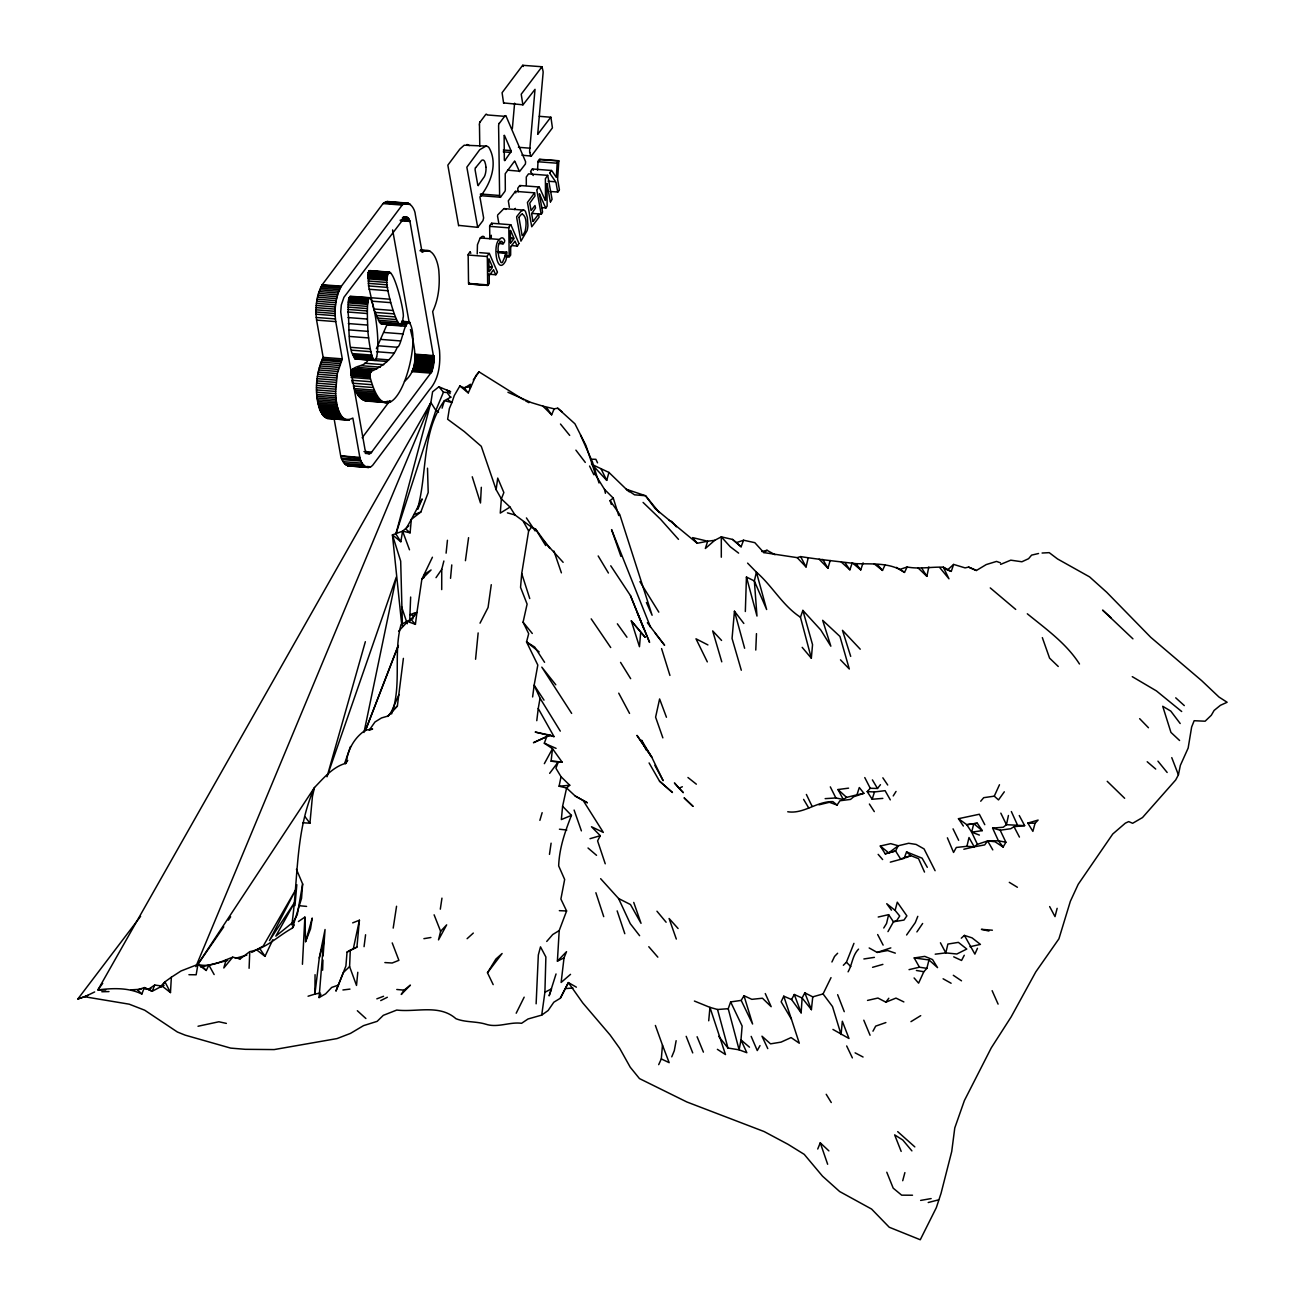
<?xml version="1.0" encoding="UTF-8"?>
<svg xmlns="http://www.w3.org/2000/svg" width="1305" height="1305" viewBox="0 0 1305 1305"><rect width="100%" height="100%" fill="white"/><g stroke="black" fill="none" stroke-linecap="round" stroke-linejoin="round"><path stroke-width="1.5" d="M319.97 410.145C314.13 393.148 315.712 373.638 323.167 357.374L316.593 320.117C315.06 308.176 316.283 295.305 322.27 284.669L383.034 203.58L387.226 201.508L391.19 202.96M335.662 391.418L337.326 373.589L342.302 358.859L335.744 321.617C334.194 309.677 335.434 296.806 341.404 286.154L402.185 205.064C408.498 198.866 414.957 208.523 415.316 214.542L422.119 252.371C433.684 244.688 438.774 264.605 438.953 272.745C439.948 285.909 438.398 299.595 432.673 311.601L439.475 350.148C440.617 363.834 438.969 379.086 429.443 389.755L372.675 465.265C367.194 471.333 360.523 463.096 359.854 457.386L352.856 418.073C338.484 425.593 335.45 400.994 335.662 391.418L316.511 389.934M441.71 589.599L441.743 569.372L443.879 561.003M721.306 557.219L721.306 536.861L732.594 539.438L741.11 546.779L743.573 540.221L754.828 542.668L763.8 552.586L797.192 557.643L800.634 556.599C818.985 559.502 837.679 561.444 856.047 563.662C872.083 564.217 890.842 562.308 904.496 572.422L907.154 567.006C919.307 569.306 931.166 566.745 943.319 567.186L951.263 571.394L953.645 564.429L965.096 567.887L968.587 567.088L976.385 570.497L986.221 564.576L996.531 561.411L1000.413 562.83M468.169 254.606L468.528 283.413L487.678 284.898L487.303 256.09M489.815 238.766L489.652 225.928M499.994 242.126A9.119 3.703 -85.5 0 0 499.538 242.779L499.081 243.611A6.264 2.545 -85.5 0 0 498.216 246.759A7.406 3.002 -85.5 0 0 498.053 248.456L498.461 254.654A30.504 12.381 -85.5 0 0 498.885 257.003L500.843 262.24A6.297 2.561 -85.5 0 0 502.458 262.387L505.198 255.894L509.178 256.22L508.803 227.413M403.392 658.373L397.373 706.021L388.303 715.939L381.468 717.962L374.975 721.991L369.233 730.18L372.61 729.022L365.596 730.115C354.324 737.537 347.554 749.853 346.2 763.18C332.922 766.688 323.673 778.057 314.472 787.535C295.077 830.861 298.356 878.754 291.847 924.658L293.804 922.113M536.127 1003.806L538.329 954.999L540.498 946.843L545.881 956.989L544.903 992.24L541.722 1015.094L528.003 1018.993L521.576 1023.299C509.668 1021.652 497.727 1028.161 485.721 1024.18C475.868 1021.179 465.428 1022.533 455.934 1018.699C439.394 1004.051 416.507 1012.435 396.769 1010.054L383.295 1015.339L377.161 1021.342L363.524 1025.632L350.507 1033.381L337.016 1038.584L274.148 1049.579L245.291 1049.318L230.675 1048.111L185.147 1035.142L177.382 1032.01L144.692 1010.201L129.211 1004.181L84.662 996.759L77.86 998.977L140.597 916.322M370.538 372.512L351.388 371.012L350.98 372.806L350.8 375.171L369.951 376.656C389.2 449.409 422.086 350.441 410.553 324.651C405.692 312.629 401.516 347.57 397.226 347.261C392.495 359.267 381.664 366.656 370.995 371.517C370.131 373.067 369.984 374.91 369.951 376.656M530.548 171.526L532.13 169.014M315.06 974.688L314.897 994.116L308.062 996.221M546.942 183.614L547.138 206.06L545.947 208.001M404.468 381.305C420.471 368.385 414.338 346.07 410.439 329.529M434.141 360.001L409.966 221.442L408.22 217.968L405.072 216.826L343.965 297.263L341.306 304.946L340.736 311.911L341.861 319.66L364.682 447.631C364.601 451.008 368.695 456.261 371.631 452.134L431.612 371.958L434.141 360.001L415.006 358.516M510.353 230.675L510.483 242.795M294.979 905.572L296.822 884.676M356.624 358.353C346.608 355.091 349.968 322.368 347.946 312.026C349.071 308.959 346.331 296.023 351.551 296.806M367.945 331.372C363.997 254.198 382.593 330.834 376.639 356.95M539.699 159.504L539.618 160.678M539.699 159.569L558.85 160.955M432.428 557.219L421.874 579.143L416.931 612.453L410.945 619.32L401.043 624.557C393.033 653.495 402.087 685.011 391.614 713.933M537.529 170.139L538.035 161.38M556.37 176.893L557.186 162.864M402.429 626.253L400.684 561.15L392.43 534.887L402.593 531.168L408.889 525.784M488.853 259.206L488.983 271.473M383.066 323.102L381.68 323.999L379.429 322.009L373.752 308.991L368.565 285.925L368.434 272.321M387.079 278.389C390.146 254.051 405.676 313.787 403.049 317.653C401.108 345.482 383.784 283.413 387.079 278.389L367.928 276.888M410.651 597.038L409.672 622.077M745.334 611.507L746.444 577.022L754.355 580.97L766.639 609.517L756.411 572.161L747.602 563.124M322.612 970.219L322.955 960.04M323.102 955.961L325.059 929.519L319.285 957.968L314.897 994.116L320.1 993.007M518.933 217.364L522.13 235.699M249.092 968.294L249.761 951.639C266.236 948.523 278.063 935.913 292.402 928.083L294.278 925.017M755.774 650.053L756.476 633.643M357.798 972.29L356.51 985.438L349.593 966.597L350.295 950.219L356.934 947.087L359.413 920.221L352.676 922.863M557.398 961.133L566.533 951.671L564.021 957.886L557.398 961.133L559.209 930.563L566.598 910.972L560.889 899.047L564.657 879.472L558.671 865.916C559.307 847.973 565.016 831.84 571.427 815.38L562.602 806.262L566.598 787.992L569.747 785.251L561.02 776.703L555.93 768.237L558.393 761.712L562.096 762.104L552.504 748.678L544.332 743.214L546.762 736.509L550.155 735.172L554.021 736.607L538.247 708.533L540.042 698.24L534.153 685.223L537.807 665.044L526.535 641.929L528.704 633.692L523.077 622.208L527.106 604.117L520.548 587.348L521.723 573.564L528.639 530.939L531.592 527.171L535.556 529.063L549.829 548.394M302.434 964.281L304.864 917.121L298.437 921.509M481.317 487.303L480.485 502.98L472.247 476.782M475.575 659.253L478.152 632.925M559.421 189.812L557.773 180.155A3.165 1.289 -85.5 0 1 557.626 178.801L558.834 161.07M171.363 977.233L164.968 981.849L162.097 986.058L152.196 991.278L144.333 987.591L141.853 994.019L137.547 989.875L144.333 987.591L148.281 989.402L154.708 985.047L162.097 986.058L170.466 992.567L171.363 977.233L181.069 970.953L197.936 964.379C209.583 967.902 221.899 961.23 232.714 957.185L240.218 958.849L249.761 951.639M767.764 1048.6L761.973 1036.186L770.537 1043.853L781.059 1042.124L791.091 1037.573L799.296 1043.217L791.434 1019.189L781.14 1001.783L783.767 996.188L791.564 999.516L801.139 1012.827L802.118 997.982L804.826 992.844L812.754 996.857L823.064 993.937L831.024 977.624M545.539 200.35L545.392 178.703L547.708 175.343L552.064 199.322L550.547 201.884M302.662 822.754L309.938 823.194L312.433 796.49L314.472 787.535L197.316 965.129L223.775 926.827M296.447 869.326L302.646 883.991L301.553 898.313L292.402 928.083M356.934 947.087L347.048 952.095L345.907 965.977L335.923 991.131L343.427 972.47L349.593 966.597M640.641 632.909L639.466 646.709L631.294 620.87L645.029 637.134L631.294 620.87M658.699 1064.652L661.309 1058.926L662.467 1045.126L655.387 1025.469M505.198 255.894L505.312 253.17L497.662 252.583M512.359 128.559L514.61 103.193M529.863 148.411L535.017 89.344L523.011 104.808L504.187 102.981M811.335 658.226L812.542 644.67L802.869 610.397L800.454 617.232L811.335 658.226L802.183 647.362M401.679 624.263L392.43 534.887L400.847 541.738L402.593 531.168L410.096 532.815L411.336 519.39L422.151 498.95L417.796 509.227M450.535 578.327L451.775 564.918M708.713 1020.787L709.953 1007.378L694.407 1001.049M338.468 985.079L331.682 987.428L325.63 993.839L319.089 997.575L323.591 941.704L319.285 957.968M562.602 806.262L561.346 819.573L571.427 815.38M446.098 553.157L447.436 540.27M465.428 560.677L468.577 537.676M791.564 999.516L794.288 994.492L802.118 997.982L811.4 1009.646L812.754 996.857M562.096 762.104L551.101 761.19L552.504 748.678L544.348 763.653M536.779 720.67L538.247 708.533M489.196 275.649L489.277 283.397L487.94 285.404L468.772 283.935M364.062 946.663L365.579 934.755M398.612 631.229L407.715 621.506L415.414 624.361L416.931 612.453L413.913 615.634L412.723 619.092M532.619 696.952L534.153 685.223L544.006 700.133M510.027 507.074L501.365 498.885L496.145 489.685L497.711 478.087L503.861 492.54L501.365 498.885L500.272 513.093L510.027 507.074L515.002 514.969L531.592 527.171M491.267 584.705L488.07 607.477L480.028 623.17M549.47 854.384L551.101 843.177M743.834 623.447L734.454 611.229L732.056 638.455L741.289 670.232M396.557 906.257L393.197 928.1M440.307 909.177L441.955 898.134M400.847 541.738L395.904 534.022L430.878 402.56L432.591 391.794L438.888 386.769L450.665 391.761L446.799 390.146L450.143 393.621M302.646 883.991L297.279 914.723L291.847 924.658M676.137 1040.689L674.294 1050.688L671.765 1056.838M564.021 957.886L561.134 982.453L570.53 974.346M510.695 246.971L510.647 255.095L509.439 256.726L505.622 256.433M376.639 356.934C371.941 372.349 367.504 329.137 367.945 331.356L348.81 329.871M575.244 796.05L587.266 802.706L575.244 796.05L566.598 787.992L559.095 786.214L561.02 776.703M541.722 1015.094L548.116 1010.527L553.826 1002.207L560.334 998.243L568.376 982.583L582.764 1002.925L610.087 1034.963L619.663 1048.29L630.233 1067.213L639.466 1078.583L686.854 1101.975L764.143 1131.565L788.041 1144.322L804.223 1154.354L822.509 1176.164L839.67 1191.547L871.593 1209.066L889.243 1227.238L920.27 1239.75L936.321 1207.68L941.036 1193.357L951.72 1151.532L954.771 1127.96L964.395 1100.555L991.278 1047.85L1011.147 1016.889L1035.779 971.915L1058.91 938.833L1070.361 901.298L1078.207 884.301L1112.774 833.977L1125.35 823.145L1128.695 821.595L1132.626 823.292L1142.495 817.566L1175.691 779.966L1178.415 774.844L1180.356 765.383L1188.154 748.059L1191.644 726.999L1194.157 720.719L1205.119 721.208L1211.317 715.254L1214.09 710.458L1220.42 705.304L1227.14 702.269L1219.017 697.066L1201.677 680.655L1150.733 637.297L1106.705 592.258L1089.561 576.875L1057.556 558.964L1049.22 552.651L1042.091 553.026M469.653 388.025L470.42 384.274L463.928 388.401M363.981 732.48L396.312 577.006L327.017 776.769L365.351 641.701M918.182 568.034L926.86 576.337L928.817 566.99M353.508 947.919L359.413 920.221M417.502 508.983C427.616 472.948 421.189 432.575 444.385 400.7L450.992 397.014M1008.439 815.478L1006.449 824.695L1003.268 827.24L992.599 828.088L998.423 840.779L1003.121 847.043L1005.894 842.247L1000.168 830.208L992.599 828.088M504.122 135.41L504.334 159.504A3.524 1.435 -85.5 0 0 504.382 160.319L504.774 160.613M878.216 917.024L888.623 914.658L886.568 923.451L883.746 928.002M947.381 837.81L953.563 852.442L956.304 847.467L966.923 846.309L968.995 837.533L974.215 846.815L984.704 844.906L987.624 840.926L998.423 840.779L1005.894 842.247M797.192 557.643L806.05 566.957L808.121 558.23M848.087 971.834C852.312 964.46 852.312 955.488 858.543 949.127M423.733 577.936L424.631 574.233L431.074 569.975L421.874 579.143M440.617 931.297L438.513 939.877L446.669 924.854L440.617 931.297L434.108 914.821M963.824 849.245L974.215 846.815L977.412 844.335L971.654 832.15L973.775 823.7L977.315 823.21L982.225 830.649L971.654 832.15L966.76 824.695L958.474 818.692L979.354 814.255L984.786 824.678M926.86 968.359L928.981 959.942L914.218 957.952L919.438 967.201L926.86 968.359L923.826 971.719L918.606 983.154L914.104 977.951M1057.148 908.329L1055.011 916.616L1049.644 906.567M888.623 914.658L893.468 921.787L896.861 920.417L899.7 916.012L895.116 910.384L897.285 902.179L906.877 915.882L903.99 920.058L893.468 921.787L887.971 931.623M902.717 1180.715L904.887 1172.608M1035.061 823.259L1032.875 831.367L1027.818 823.08L1038.111 820.078L1035.061 823.259L1027.818 823.08M305.615 941.672L312.221 918.035L310.525 928.883L305.615 941.672L304.864 917.121M591.442 463.862L606.727 480.371L608.946 472.443L593.22 465.037M226.042 960.186L223.808 967.984L232.714 957.185M819.132 559.192L827.941 568.23L830.192 560.498M539.879 820.356L542.146 812.672M389.428 272.141L369.837 270.592L368.434 272.305L387.569 273.805M442.085 408.155L444.385 400.7L451.905 402.495L454.303 395.529L459.849 385.986L463.781 387.683L468.283 392.87L476.048 375.367L479.049 371.876L523.713 399.803M556.044 973.954L549.128 995.846L551.509 988.88L544.903 992.24M825.152 798.644L835.869 797.959L843.34 799.525L846.586 797.388L856.961 794.81L859.294 787.519L863.894 793.31L853.682 796.751L850.534 799.41L839.931 800.748L837.076 805.054L829.376 802.298L819.002 804.826M882.833 798.383L872.164 799.247L874.481 791.956L885.084 790.667L890.304 799.867M395.904 534.022L435.854 410.39L443.439 392.201L438.888 386.769M841.301 562.08L849.881 569.812L852.263 562.781L860.729 569.926L863.094 562.847M344.634 763.425L350.49 746.509M730.637 1001.914L742.137 1026.04L740.979 1039.906L746.835 1052.711L739.119 1049.824L728.223 1008.7L730.637 1001.914L741.191 1000.397L743.997 995.731L751.843 999.336L762.463 998.227L771.173 1006.693L765.268 993.562M376.362 348.663L386.933 324.831L406.067 326.332M351.388 371.012C354.552 364.878 364.829 367.096 368.092 360.001M999.483 784.745L994.263 796.164L983.709 797.681L980.708 801.221M410.096 532.815L405.855 529.08L411.336 519.39L420.846 512.017L428.203 492.507L427.502 468.201M927.3 867.336L922.097 858.168L906.567 851.904L904.104 858.38L890.304 862.148M397.748 646.774L365.318 730.865L398.4 645.469M843.34 965.276L846.423 962.225L853.943 943.368M917.79 916.338L915.278 922.635L906.6 934.984M154.708 985.047L152.196 991.278L148.281 989.402M817.729 1149.02L820.258 1142.821L828.887 1150.88M559.339 190.09L557.936 192.031L550.172 191.492M195.864 966.63L430.878 402.56L435.854 410.39L438.562 412.217M507.922 392.267L531.429 402.625L542.88 406.132L551.624 414.827L554.185 408.84L557.708 408.204L561.966 411.776M560.334 998.243L568.376 982.583L576.386 987.167M387.699 716.461L391.255 712.106L398.955 694.586M977.478 948.278L974.884 954.102L964.411 935.408L961.279 938.181M874.105 563.793L882.49 570.432L885.116 564.82M256.645 949.844L264.997 956.337L272.859 939.649M831.921 961.981L834.564 956.418L837.631 953.254M516.193 1013.218L524.17 997.167M188.931 974.705L196.158 974.786L197.936 964.379L206.223 970.463L208.898 965.113L214.151 974.558M964.265 955.26L961.557 960.464L953.71 956.826M583.27 800.65L603.334 832.427L591.491 826.75L600.284 835.689L597.592 840.877L605.243 863.796M872.963 1031.195L875.688 1026.121L885.883 1022.565M760.016 1045.582L757.275 1050.558L751.174 1036.382M319.089 997.575L320.916 994.279M430.878 402.56L97.908 989.908L105.689 990.022M505.378 252.876L506.65 251.865M487.483 972.763L495.884 959.077L502.099 953.515L487.483 972.763L493.176 984.623M893.224 795.936L896.046 791.434M345.531 763.768L347.734 760.358M504.66 241.67L503.322 243.709L499.489 243.399M404.093 990.152L401.239 994.459L410.406 985.112L404.093 990.152L396.785 989.484M916.893 931.917L922.635 923.483M228.359 920.156L230.642 916.828M436.017 577.658L441.743 569.372M473.291 379.983L479.049 371.876M504.921 160.466L511.185 151.364A3.165 1.289 -85.5 0 0 511.038 150.679L504.464 135.41M102.72 983.334L97.908 989.908C112.507 988.13 128.298 987.396 141.853 994.019M480.126 121.969L485.639 114.628A2.985 1.207 -85.5 0 1 487.075 114.938L506.209 116.455L525.409 161.282A3.524 1.435 -85.5 0 1 525.605 161.885L525.393 164.038L519.521 171.608L514.871 161.298M499.277 123.453L504.774 116.112A2.985 1.207 -85.5 0 1 506.209 116.422M475.575 167.774L481.594 160.417A10.929 4.437 -85.5 0 1 483.307 160.107A7.912 3.214 -85.5 0 1 484.824 161.869L485.427 163.843A14.176 5.758 -85.5 0 1 485.721 165.327L485.949 167.334M478.446 185.098L484.416 176.583A9.347 3.801 -85.5 0 0 485.998 167.285M514.513 161.2L505.214 173.728L505.312 189.502A2.202 0.897 -85.5 0 1 504.741 191.607L500.386 197.365L499.75 196.729A3.018 1.223 -85.5 0 1 499.603 195.489L480.468 193.988A3.018 1.223 -85.5 0 0 480.632 195.212L481.007 195.978L481.904 195.032M521.886 155.197L531.347 156.078L552.423 127.874L550.922 117.254L539.259 116.308M468.381 254.067L470.061 251.898M489.881 225.39L491.561 223.22L510.859 224.754L518.884 243.317M497.662 214.999L503.926 208.621L523.876 210.138A10.505 4.274 -85.5 0 1 525.507 211.557L527.367 217.429L527.921 225.357A11.093 4.502 -85.5 0 1 527.122 230.561L520.94 241.148L516.633 217.266M517.84 188.083L519.782 185.489M547.66 175.359L528.525 173.859L526.29 176.974L526.307 185.424M538.28 160.825L539.454 159.243L558.605 160.727L557.414 162.309M514.431 209.55L515.345 208.343M487.515 255.552L489.212 253.398L479.702 252.648M509.015 226.874L510.712 224.721M516.796 216.5L520.874 211.41L523.615 210.089M536.975 189.568L538.916 186.99M551.281 170.498L549.699 173.027M468.805 283.919L469.441 283.055M362.17 437.746L389.967 400.651M489.179 271.75L492.393 267.46L488.559 267.166M510.679 243.073L513.876 238.782L510.059 238.489M489.293 275.437L493.404 269.972M510.793 246.759L514.904 241.294M533.141 221.377L538.541 214.199M542.423 212.731L541.363 214.151L531.82 213.368M867.531 1000.413L877.939 998.048L885.883 1002.158L888.803 998.243M549.65 773.343L558.393 761.712L551.101 761.19M518.982 217.234L519.912 216.043A16.883 6.851 -85.5 0 1 522.343 213.922M872.164 799.247L867.221 791.597L870.256 788.269L877.498 788.465L880.451 784.68M459.115 225.422L477.793 227.347L482.948 220.643L483.633 217.951L479.914 196.957C490.582 183.989 498.265 163.663 489 147.644A20.945 8.499 -85.5 0 0 486.667 146.127L464.205 145.198L459.849 149.08L447.843 165.164L458.642 225.847M415.904 613.203L413.913 615.634L410.178 614.704L415.218 612.665M546.73 941.443L552.716 934.543L559.209 930.563M517.4 246.107L518.933 243.529M495.9 274.784L497.45 272.305M1004.312 791.809L998.504 799.916L994.263 796.164M160.124 986.939L164.968 981.849L170.466 992.567M391.255 712.106L397.373 706.021M467.108 938.687L473.307 933.059M939.763 567.61L948.963 578.8L943.319 567.186L947.446 569.991L953.645 564.429M714.716 540.319L705.352 548.492L707.685 541.216L714.716 540.319L721.306 536.861L730.278 546.779L738.614 553.124M293.217 922.097L275.861 936.109L295.028 901.771L269.45 940.595L296.317 888.656L263.219 946.076L251.734 952.405M611.311 504.431L610.071 500.614L613.252 498.086L604.509 489.391L594.395 473.062M763.8 552.586L767.014 550.286L775.007 554.723M532.962 221.361L531.657 213.726L535.523 208.001L534.985 205.538L531.086 210.545L529.748 203.156L535.001 195.946L534.626 192.846L515.41 191.362L508.33 200.791L509.358 207.299M534.577 192.846L527.432 202.454L531.739 226.76L539.047 217.234L538.704 214.265M1019.27 815.543L1024.653 825.641L1014.001 826.669L1010.739 828.724L1000.168 830.208M910.955 1021.652L920.71 1015.649M347.048 952.095L350.295 950.219M160.629 987.265L164.071 985.389M1000.641 564.364L1010.771 560.171L1021.88 561.77L1028.585 558.687L1031.586 555.131L1038.552 553.499M787.747 811.759C803.798 814.238 816.734 801.205 832.884 801.613L837.076 805.054M550.808 117.205L538.133 133.828A2.202 0.897 -85.5 0 1 537.888 134.089L537.888 134.072M380.717 1000.592L387.34 997.265M537.725 134.072L542.978 74.303A14.42 5.856 -85.5 0 0 543.108 72.721L543.125 72.33A3.589 1.452 -85.5 0 0 542.994 70.927L541.983 66.751L522.669 65.299L502.082 92.72L503.632 103.323M84.662 996.759L94.645 991.947M546.762 736.509L533.451 742.708L550.155 735.172L535.197 732.072L554.021 736.607M678.992 788.253L683.347 792.69L674.424 782.951L678.992 788.253L682.352 786.752M905.768 857.695L910.808 855.64L918.557 858.69L924.511 872.066M885.883 1002.158L895.98 998.097L903.859 1001.93M371.697 400.097C362.496 404.354 355.629 393.506 353.427 386.003L372.578 387.487M376.835 998.847L383.572 996.27M414.109 514.594L420.846 512.017M890.826 947.887L877.172 952.422L869.179 947.968M77.86 998.977L88.055 995.389M736.77 542.521L743.573 540.221M977.412 844.335L987.624 840.926L994.965 841.725L1003.121 847.043M401.255 325.467L381.68 323.999M900.368 569.257L907.154 567.006M589.99 838.707L600.284 835.689M880.288 846.015L888.705 852.85L898.264 845.754L890.695 843.65L880.288 846.015L885.247 853.845L895.573 850.958L898.264 845.754L908.655 843.275L916.061 844.417L924.071 848.919L935.098 870.712M872.572 967.315L882.881 964.379M235.357 958.343L246.808 955.113M885.247 853.845L895.573 850.958L900.581 858.967L910.808 855.64L906.567 851.904M928.214 1202.525L938.556 1199.866M200.84 967.07L227.706 960.431M761.843 551.558L767.014 550.286M909.047 969.648L919.438 967.201M541.983 66.751L521.217 94.221L522.881 104.857M969.99 946.729L980.414 944.396L972.046 937.855L964.411 935.408M856.961 794.81L863.894 793.31M522.343 214.036C527.122 217.054 526.355 225.83 525.165 230.985A17.128 6.949 -85.5 0 1 522.848 235.112M697.213 543.288L707.685 541.216L692.629 537.627L697.213 543.288L654.996 508.444L645.535 495.737L626.351 489.277L608.946 472.443M198.017 1026.252L218.881 1021.766L226.369 1023.397M877.172 952.422L887.661 950.562L895.328 953.139M920.629 1200.421L931.134 1198.577M423.897 938.67L430.895 937.496M863.877 958.963L874.415 957.364M914.218 957.952L924.772 956.386L932.537 959.567L937.545 967.625L928.981 959.942M977.315 823.21L966.76 824.695L973.775 823.7L982.225 830.649M470.811 386.72L463.781 387.683L466.13 390.684M843.34 799.525L837.989 789.541L848.576 788.155M342.921 989.973L349.968 989.108M935.212 954.183L945.815 952.895L956.842 954.004L966.777 949.045L958.392 942.373L947.87 944.07L945.815 952.895L940.432 942.797M559.095 786.214L569.747 785.251M565.799 988.554L572.911 988.032M717.375 1049.334L725.498 1054.554L709.953 1007.378L717.522 1009.499L728.223 1008.7M131.136 989.826L141.054 989.255M145.018 989.011L150.972 988.668M101.806 991.751L108.984 991.588M1024.653 825.641L1006.449 824.695L1000.821 813.146M486.047 146.03L479.734 149.7L466.847 167.203L477.712 227.364M912.505 1195.217L901.657 1195.168L893.207 1188.17L886.796 1172.233M592.225 459.213L595.879 459.311L597.543 462.851M559.339 910.662L566.598 910.972M867.221 791.597L874.481 791.956M384.877 962.568L392.169 963.008L398.89 960.333L392.218 942.911M966.923 846.309L974.215 846.815M518.411 147.286L529.895 148.183M503.355 149.993L511.005 150.597M503.273 151.837L510.924 152.424M538.019 161.738L557.153 163.223M507.58 170.172L519.113 171.167M548.051 181.216L555.702 181.803L549.797 173.255M481.382 195.734L500.516 197.218M541.836 207.577L545.718 207.968M387.226 201.508L407.992 203.14M386.411 201.655L408.775 203.433M385.562 201.949L409.574 203.874M384.714 202.389L410.341 204.461M383.752 202.96L402.902 204.445M383.034 203.58L402.185 205.064M403.473 216.94L407.307 217.25M403.995 217.315L407.829 217.609M402.478 217.511L408.22 217.968M402.641 217.707L408.383 218.163M402.821 217.951L408.563 218.392M403.147 218.506L408.889 218.946M401.744 219.338L409.395 219.941M489.636 226.352L508.787 227.837M401.973 219.844L409.623 220.431M400.227 220.105L409.868 221.067M400.39 220.692L409.966 221.442M510.092 237.869L513.925 238.163L510.549 230.365M499.244 243.285L503.094 243.644M511.381 245.536L517.172 246.074M497.287 251.555L506.862 252.305A10.832 4.404 -85.5 0 1 506.65 256.4M497.841 252.11L505.508 252.713M505.361 256.269L509.244 256.726M420.601 249.924L428.725 250.56M420.406 250.348L429.981 251.098M420.112 250.854L423.946 251.147M468.136 255.03L487.287 256.514M488.592 266.546L492.425 266.84L489.049 259.043M487.972 274.066L495.672 274.768L493.633 270.037M369.266 270.82L389.901 272.37M369.005 271.081L390.162 272.533M368.94 271.163L390.701 273.022M368.777 271.407L387.928 272.908M368.581 271.848L387.797 273.185M368.499 272.093L387.634 273.577M368.353 272.582L387.503 274.066M368.304 272.827L387.438 274.311M368.141 273.74L387.275 275.241M368.043 274.442L387.194 275.926M367.994 275.192L387.128 276.693M468.593 283.903L487.744 285.404M367.961 275.991L387.096 277.492M367.928 277.818L387.079 279.319M367.961 278.83L387.096 280.314M368.075 280.999L387.21 282.484M368.271 283.348L387.422 284.833M368.565 285.925L387.699 287.41M322.205 284.767L341.404 286.154M321.927 285.224L341.078 286.725M369.07 289.253L388.221 290.754M321.144 286.676L340.279 288.16M320.41 288.193L339.545 289.694M319.725 289.808L338.876 291.309M319.089 291.553L338.24 293.038M318.518 293.364L337.652 294.848M350.262 296.235L369.984 297.719M370.718 297.719L389.852 299.22M349.854 296.594L370.375 297.964M349.773 296.724L370.865 298.502M349.675 296.904L368.809 298.405M349.479 297.312L368.614 298.796M349.397 297.524L368.532 299.024M317.996 295.24L337.13 296.741M349.218 298.046L368.353 299.53M349.136 298.307L368.271 299.791M348.99 298.894L368.124 300.395M371.501 301.145L390.652 302.646M317.523 297.165L336.657 298.666M348.827 299.579L367.977 301.08M348.696 300.313L367.831 301.798M348.566 301.129L367.7 302.63M317.115 299.188L336.25 300.672M348.451 301.977L367.586 303.478M348.353 302.891L367.488 304.375M316.756 301.227L335.907 302.711M348.174 304.897L367.325 306.398M316.463 303.331L335.613 304.832M348.06 307.099L367.194 308.584M373.752 308.991L392.903 310.476M316.25 305.468L335.385 306.969M347.978 309.448L367.129 310.949M316.071 307.621L335.222 309.122M374.91 312.384L394.045 313.869M347.946 312.026L367.096 313.51M315.973 309.823L335.124 311.308M376.068 315.435L395.203 316.919M315.941 312.009L335.075 313.51M377.21 318.061L396.361 319.546M315.973 314.195L335.124 315.696M401.663 321.291L409.313 321.878M401.842 321.421L409.672 322.205M348.044 317.555L367.178 319.04M402.119 321.797L409.835 322.4M378.336 320.263L397.487 321.748M404.24 322.237L410.047 322.808M401.81 322.253L407.552 322.694M403.392 322.922L407.209 323.232M401.353 323.02L407.095 323.477M401.222 323.314L406.964 323.754M379.429 322.009L398.58 323.493M316.25 317.458L335.401 318.942M385.138 322.939L388.955 323.232M400.863 324.293L406.605 324.733M379.967 322.678L402.217 324.586M380.489 323.232L402.022 324.88M380.848 323.558L401.907 325.027M381.191 323.803L401.516 325.369M316.593 320.117L335.744 321.617M348.321 323.558L367.472 325.059M384.192 332.481L403.327 333.966M349.479 336.445L368.63 337.93M381.256 339.431L400.39 340.931M378.091 345.76L397.226 347.261M351.224 347.375L370.375 348.859M414.811 354.144L433.945 355.645M376.558 351.714L393.784 353.068M414.86 354.634L433.994 356.118M351.795 350.197L370.93 351.681M414.925 355.352L434.059 356.836M414.99 356.379L434.125 357.88M415.006 357.456L434.157 358.94M352.66 353.59L371.811 355.074M414.957 359.576L434.108 361.061M353.084 354.96L372.219 356.444M414.892 360.653L434.043 362.138M353.508 356.167L372.643 357.652M353.932 357.162L373.067 358.647M375.269 358.81L388.678 359.854M414.794 361.713L433.929 363.198M354.34 357.962L373.475 359.446M354.552 358.288L375.775 359.854L354.748 358.565M414.664 362.757L433.798 364.258M354.96 358.793L375.4 360.376M355.139 358.973L387.226 361.485M414.501 363.785L433.635 365.286M323.167 357.374L342.302 358.859M414.305 364.813L433.439 366.297M414.093 365.792L433.227 367.292M322.4 358.891L341.535 360.376M413.832 366.754L432.983 368.255M364.568 363.214L383.719 364.699M321.748 360.343L340.899 361.828M413.571 367.7L432.705 369.185M413.261 368.597L432.395 370.082M321.046 362.121L340.181 363.622M412.935 369.445L432.069 370.946M361.094 365.677L380.228 367.178M412.462 370.473L431.612 371.958M412.315 370.751L431.449 372.235M320.361 364.013L339.512 365.498M357.603 367.39L376.754 368.891M411.728 371.631L430.862 373.116M319.741 365.938L338.892 367.439M352.742 368.809L372.219 370.131M352.595 368.956L371.892 370.31M352.464 369.136L371.599 370.62M352.073 369.674L371.207 371.158M351.844 370.016L370.995 371.517M351.649 370.375L370.799 371.86M319.187 367.928L338.321 369.413M351.551 370.604L370.685 372.088M351.273 371.403L370.408 372.887M351.159 371.876L370.294 373.361M318.665 369.984L337.816 371.468M351.045 372.333L370.196 373.834M350.98 372.806L370.114 374.29M350.898 373.328L370.049 374.829M350.849 373.817L370 375.318M350.817 374.405L369.968 375.889M318.192 372.104L337.343 373.589M350.817 374.747L369.951 376.231M350.8 375.302L369.968 376.884M350.866 375.84L370.016 377.341M317.784 374.225L336.935 375.726M351.143 377.455L370.294 378.939M317.425 376.444L336.576 377.928M370.897 381.745L351.763 380.261L352.546 383.197L371.68 384.698M317.131 378.646L336.282 380.147M316.887 380.897L336.038 382.381M316.707 383.148L335.858 384.632M316.577 385.415L335.728 386.9M354.389 388.564L373.54 390.048M355.156 390.277L374.307 391.761M316.528 387.683L335.662 389.167M355.971 391.908L375.106 393.392M356.803 393.376L375.938 394.877M357.684 394.746L376.819 396.231M316.577 392.185L335.728 393.686M358.598 395.986L377.732 397.47M359.544 397.095L378.695 398.563M316.691 394.436L335.842 395.921M360.523 398.058L379.657 399.542M361.518 398.906L380.669 400.39M387.014 401.288L390.848 401.581M316.838 396.247L335.989 397.731M362.545 399.607L381.696 401.108M363.589 400.195L389.33 402.168M364.65 400.635L388.205 402.462M366.836 401.075L385.986 402.576M317.033 398.041L336.184 399.526M317.278 399.787L336.413 401.271M317.539 401.434L336.674 402.919M317.849 403.049L336.984 404.534M318.192 404.599L337.343 406.1M318.583 406.116L337.734 407.6M319.007 407.503L338.158 409.003M319.464 408.856L338.615 410.357M339.121 411.646L319.97 410.162L322.939 415.382L327.131 418.399L349.3 420.063M320.492 411.352L339.643 412.837M321.063 412.478L340.214 413.979M321.65 413.522L340.801 415.023M322.286 414.501L341.421 415.985M322.939 415.382L342.089 416.882M323.64 416.181L342.775 417.665M324.146 416.687L343.28 418.171M324.7 417.127L343.835 418.628M325.891 417.877L345.026 419.378M327.131 418.399L349.12 420.112M363.981 451.546L371.631 452.134M365.286 452.395L371.028 452.835M366.901 452.786L370.734 453.08M366.493 453.047L370.326 453.341M366.085 453.226L369.902 453.52M365.286 453.406L369.511 453.651M334.047 418.448L340.703 455.902L359.854 457.386M340.703 455.902L360.05 458.202M340.915 456.717L341.339 458.022L360.474 459.507M341.339 458.022L341.975 459.572L361.126 461.057M341.975 459.572L343.166 461.693L362.301 463.177M343.166 461.693L344.406 463.438L363.54 464.923M344.406 463.438L345.401 464.466L364.535 465.95M359.103 465.885L348.663 465.983L345.401 464.466M366.754 466.472L370.587 466.782M346.445 465.233L369.69 467.206M347.538 465.738L368.94 467.418M348.092 465.885L368.369 467.467M992.387 930.204L981.409 929.339L988.913 931.036M299.253 905.719L306.577 906.404M443.439 392.201L447.077 392.544L450.633 397.47M559.437 829.213L566.794 830.045M369.837 270.592L372.104 272.174M542.88 406.132L554.185 408.84M718.696 1036.366L727.962 1048.029L739.119 1049.824L740.979 1039.906L749.478 1047.181M466.896 144.529L467.533 144.643A20.945 8.499 -85.5 0 1 469.311 145.605M916.404 970.48L923.826 971.719M504.464 208.604L504.741 208.653A10.505 4.274 -85.5 0 1 505.932 209.485M236.466 957.886L240.218 958.849M507.433 512.865L515.002 514.969M522.848 65.25L523.338 66.473M947.446 569.991L951.263 571.394M971.654 832.15L979.386 835.07M515.442 191.346L515.801 192.944M968.587 567.088L976.385 570.497M669.155 520.336L671.781 521.494L676.349 526.812M544.332 743.214L556.077 748.369M661.309 1058.926L669.171 1062.662L662.467 1045.126M600.643 878.689L618.57 898.509L630.478 904.544L641.032 923.32L633.741 902.424M1132.267 676.659L1156.409 690.9L1181.694 711.519M707.914 644.931L695.989 638.798L707.31 661.88M855.101 1052.841L863.062 1057.017M525.442 400.749L528.868 402.674M943.107 978.783L951.117 983.252M1009.303 882.343L1017.394 887.269M896.404 567.381L904.496 572.422M832.949 1029.433L848.984 1038.486L842.329 1021.244L841.073 1034.522L832.508 1006.563L823.064 993.937M953.319 975.292L961.508 980.822M447.827 399.656L451.905 402.495L449.36 408.579L447.648 419.248L464.221 431.498L481.268 446.294L496.145 489.685M365.889 1018.52L357.342 1010.723M491.691 223.237L492.328 224.607M489.326 253.415L497.384 271.995M470.192 251.93L470.828 253.284M1027.312 613.79C1045.974 629.01 1066.364 643.414 1079.48 664M990.267 587.919L1015.714 609.419M539.144 651.896L526.535 641.929L534.659 647.019L544.577 662.304M895.116 910.384L886.731 903.713L891.446 910.156M687.947 777.503L696.348 784.175M800.454 617.232C782.462 605.504 772.462 586.059 756.411 572.161L754.355 580.97L756.982 616.058L746.444 577.022M897.693 1131.631L914.821 1146.899M459.849 385.986L468.283 392.87M1107.227 781.32L1124.649 798.285M1147.209 761.745L1155.708 769.053M588.017 848.005L596.532 855.313M732.594 539.438L741.11 546.779M530.744 156.388L529.863 152.375M629.206 491.789L626.351 489.277L634.54 494.823L645.535 495.737L659.368 512.669M659.531 781.157L672.385 792.445L659.531 781.157L649.091 762.936M643.088 502.425L660.477 519.178L678.486 539.356M1132.936 638.846L1102.578 610.104L1111.159 617.82M1175.723 697.832L1184.304 705.597M837.989 789.541L846.586 797.388M1179.59 740.49L1170.944 732.399L1162.722 706.282L1170.781 711.095L1180.193 723.525M1058.257 666.48L1049.579 658.128L1042.336 637.623M563.14 562.325L542.668 539.83M557.708 408.204L574.934 423.799L586.027 445.641L594.754 472.182M802.869 610.397L820.747 629.94L830.845 646.187L822.656 620.315L839.947 636.449L849.31 669.008L840.485 659.841M846.423 962.225L850.778 966.565M1139.64 718.663L1148.465 727.75M721.567 640.445L712.677 630.902L721.763 661.831M201.802 965.733L206.223 970.463M678.078 928.508L669.09 918.492L676.316 939.062M860.24 649.205L842.475 630.331L850.697 656.366M410.945 619.32L415.414 624.361M877.988 565.261L882.49 570.432M878.151 854.367L882.637 859.555M648.781 946.712L657.834 957.152M911.901 1150.88L902.766 1139.999L894.643 1134.861L901.168 1151.402M656.953 911.216L666.121 922.227M523.077 622.208L532.293 633.48M1157.943 761.158L1167.159 772.478M560.481 424.043L569.698 435.397M555.783 684.782L541.803 667.149L571.655 713.395M655.273 633.349L664.604 645.274L647.362 622.73M639.89 581.606L658.813 612.143M639.613 935.701L630.266 923.663L618.57 898.509M575.897 450.143L585.293 462.427M305.272 817.061L309.938 823.194M856.047 563.662L860.729 569.926M617.363 623.823L626.955 637.231M610.071 500.614L619.761 514.529L652.109 615.259L646.399 602.453M530.646 171.771L533.239 175.506M546.811 407.861L551.624 414.827M845.053 562.732L849.881 569.812M591.198 618.864L610.707 647.525M882.849 777.813L887.71 785.023M526.421 517.922L535.148 530.972M260.119 949.045L264.997 956.337M556.077 177.056L551.705 170.498L532.571 168.998L533.386 170.221M958.474 818.692L963.367 826.032M610.756 565.783L630.462 595.569L649.58 642.386L636.905 611.621M869.391 804.043L874.301 811.612M921.852 568.327L926.86 576.337M620.56 662.385L630.658 678.665M540.042 698.24L560.302 731.126M535.556 529.063L545.702 545.572M826.212 1094.291L831.269 1102.529M550.335 201.884L547.023 183.467M598.179 555.963L608.424 573.025M557.708 191.998L556.012 182.618M872.392 779.884L877.498 788.465M803.619 799.378L808.725 807.974M822.786 559.405L827.941 568.23M987.624 840.926L992.795 849.881M654.849 765.317L663.136 780.651L651.733 757.112L637.052 735.482L651.733 757.112L641.505 740.163L646.432 750.375M541.135 214.118L536.861 190.334M523.403 521.625L528.639 530.939M618.733 693.167L629.548 713.411M800.634 556.599L806.05 566.957M1014.001 826.669L1019.433 837.092M877.661 934.543L883.126 945.114M864.775 777.568L870.256 788.269M830.306 786.866L835.869 797.959M589.566 466.048L593.889 474.759M601.132 469.001L606.727 480.371M953.042 828.838L958.653 840.322M741.191 1000.397L752.594 1024.001L743.997 995.731M806.376 794.451L812.036 806.196M846.684 1045.958L852.377 1057.898M1011.359 811.547L1017.264 824.597M545.327 200.448L539.275 187.007L520.124 185.522L520.516 186.354M992.126 990.674L998.097 1004.116M539.471 193.841L545.669 207.87M580.513 435.038L592.47 462.003L599.011 482.981M515.132 241.343L517.123 245.976M863.796 1020.2L870.06 1035.256M697.098 1036.741L703.411 1052.124M650.559 627.248L611.572 529.618L620.919 556.37M630.462 595.569L643.447 628.048M686.185 1036.333L692.727 1052.907M804.826 992.844L811.4 1009.646M837.647 994.687L844.253 1011.669M1171.76 757.634L1178.415 774.844M794.288 994.492L801.139 1012.827M666.447 717.261L659.612 698.958L655.599 717.163L662.858 737.863M402.593 531.168L409.493 549.797M574.102 810.046L581.394 830.877M820.258 1142.821L827.647 1164.256M553.924 551.069L561.395 572.846M783.767 996.188L791.434 1019.189M617.151 910.89L624.801 933.695M401.532 606.629L407.258 623.741M595.879 892.718L603.726 916.648M521.723 573.564L529.748 598.538M613.252 498.086L618.733 515.524M661.57 648.569L669.922 675.419M734.454 611.229L744.633 648.259M717.522 1009.499L727.962 1048.029M604.509 489.391L605.422 493.306M392.609 229.908L409.362 323.558M539.356 193.972L542.57 211.997M517.726 188.85L518.248 191.786M497.499 215.831L498.804 223.171M477.646 184.233L475.15 170.188A2.088 0.848 -85.5 0 1 475.542 167.562M477.222 253.969L477.451 244.736L480.158 237.95L499.293 239.435C492.213 245.258 497.221 276.937 505.688 260.87A11.451 4.649 -85.5 0 0 506.683 256.416M499.619 195.473L498.608 126.373A3.132 1.272 -85.5 0 1 499.211 123.176M479.473 124.889L479.783 146.47M491.267 235.243L491.3 238.277M480.24 238.326A10.538 4.274 -85.5 0 1 484.302 236.939M499.375 239.81A10.538 4.274 -85.5 0 1 504.774 240.642M499.962 241.914A6.623 2.692 -85.5 0 1 503.077 243.562M479.408 124.921A3.132 1.272 -85.5 0 1 480.061 121.691M529.683 152.522A9.037 3.67 -85.5 0 1 529.83 148.395M478.429 185.62A2.072 0.848 -85.5 0 1 477.646 184.233M692.922 806.262L684.244 797.975L692.922 806.262"/></g></svg>
